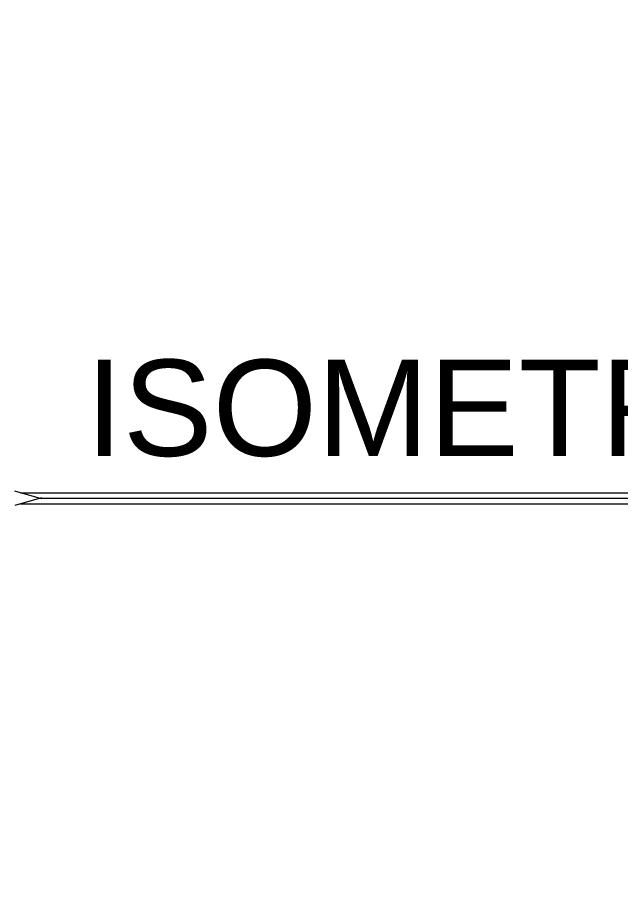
# Model space of a CAD drawing. Header units: centimetres. Extents: x -377343 to 693706, y 194584 to 813780.
# Drawn here: x 207759.1 to 208053.4, y 498144 to 498575.9 of the extents above; entities that cross this region are included whole.
import ezdxf

# ---------------------------------------------------------------- set-up
doc = ezdxf.new("R2010")
doc.units = ezdxf.units.CM
doc.layers.add('PIPA', color=11, linetype='Continuous')
doc.layers.add('TEXT', color=7, linetype='Continuous')
doc.styles.get("Standard").update_dxf_attribs({"font": 'arial.ttf'})

msp = doc.modelspace()

# ---------------------------------------------------------------- linework, layer by layer
at = {"layer": 'PIPA', "lineweight": 35, "extrusion": (0, 0.816497, 0.57735), "elevation": 193451.324}
msp.add_lwpolyline([(-421704.212, -325591.681), (-159560.265, -63447.734), (377343.333, -600351.331), (-158232.47, -1135927.133), (-693706.405, -600453.199), (-454216.825, -360963.619)], dxfattribs=at)
at = {"layer": 'TEXT', "color": 2, "linetype": 'Continuous', "lineweight": 13}
for p, q in [((207770.811, 498341.061), (207757.748, 498344.777)), ((207770.811, 498341.542), (207757.748, 498337.826))]:
    msp.add_line(p, q, dxfattribs=at)
at = {"layer": 'TEXT', "color": 2, "linetype": 'Continuous', "lineweight": 9}
for p, q in [((207760.519, 498343.989), (208673.98, 498343.989)), ((207760.519, 498338.614), (208673.98, 498338.614))]:
    msp.add_line(p, q, dxfattribs=at)
at = {"layer": 'TEXT', "color": 2, "linetype": 'Continuous', "lineweight": 15}
msp.add_line((207769.966, 498341.302), (208673.98, 498341.302), dxfattribs=at)

# ---------------------------------------------------------------- texts
at = {"layer": 'TEXT', "color": 2}
msp.add_text('ISOMETRI PIPA AIR BERSIH', height=46.96188, dxfattribs=at).set_placement((207792.325, 498361.982))

doc.saveas('drawing.dxf')
